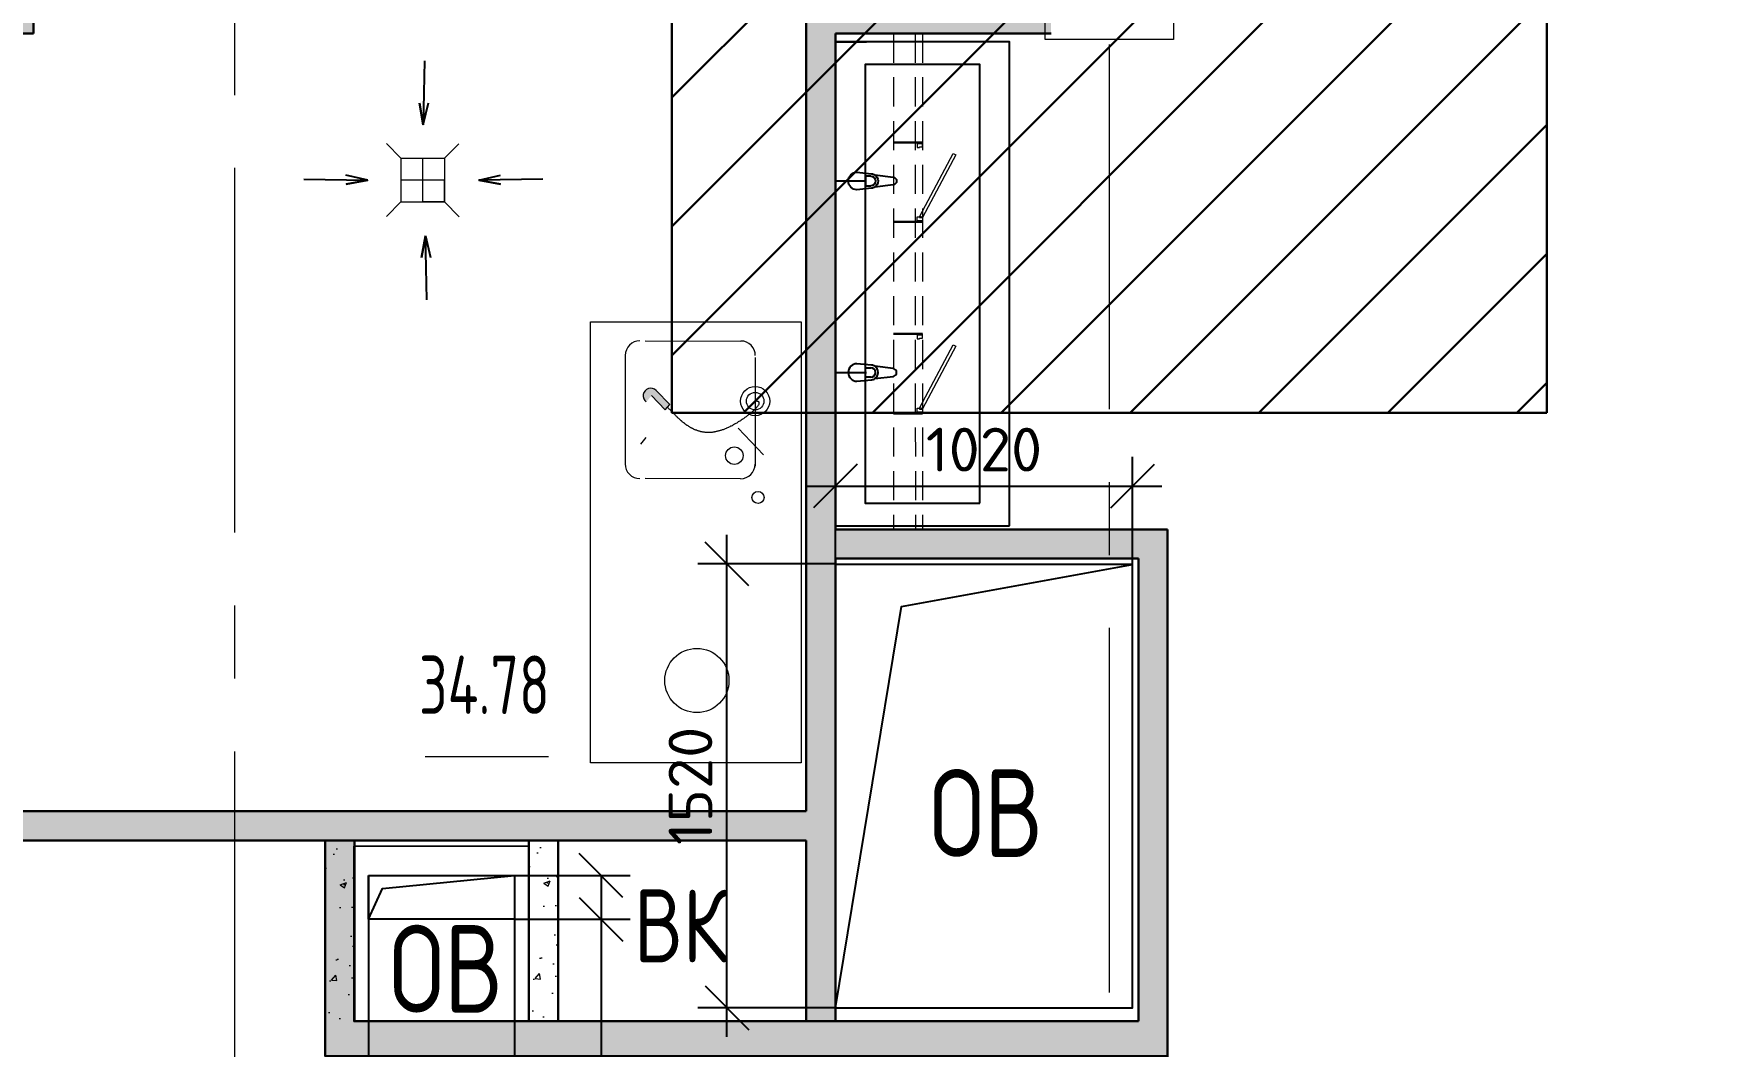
# Model space of a CAD drawing. Header units: millimetres. Extents: x -8417289 to 9420486, y 0 to 208205.
# Drawn here: x -203923 to -198176, y 108929 to 112401 of the extents above; entities that cross this region are included whole.
import ezdxf
from ezdxf import colors
from ezdxf.entities.mleader import LeaderData, LeaderLine
from ezdxf.enums import TextEntityAlignment as Align
from ezdxf.math import Vec2, Vec3

# ---------------------------------------------------------------- set-up
doc = ezdxf.new("R2010")
doc.units = ezdxf.units.MM
doc.header["$MEASUREMENT"] = 0
doc.set_wipeout_variables(frame=1)
for name, pattern in [('ADSK_Скрыто', [6, 3, -3]), ('ADSK_Штриховая_ш2 п1', [3, 2, -1]), ('CENTER', [2, 1.25, -0.25, 0.25, -0.25])]:
    doc.linetypes.add(name, pattern=pattern)
doc.layers.get('0').update_dxf_attribs({"color": 250, "lineweight": 9})
for name, color, linetype, lineweight in [('_АР ТЕКСТ', 250, 'Continuous', 25), ('АР_Двери', 175, 'Continuous', 18), ('АР_Маркер экспликации', 239, 'Continuous', 13), ('АР_Номер помещения', 1, 'Continuous', 25), ('АР_Оси', 195, 'Continuous', 9), ('АР_Отметки', 250, 'Continuous', 15), ('АР_Перегородки газоблок', 165, 'Continuous', 30), ('АР_Перегородки газоблок_Штрих', 165, 'Continuous', 5), ('АР_Помещения_площадь', 19, 'Continuous', 9), ('АР_тонкая линия', 250, 'Continuous', 0), ('Спринклеры', 7, 'Continuous', 18), ('ТХ_пищеблок', 30, 'Continuous', 20), ('Эвакуация', 7, 'Continuous', 9)]:
    doc.layers.add(name, color=color, linetype=linetype, lineweight=lineweight)
for name, color, linetype in [('АР_Отверстия', 251, 'Continuous'), ('М_проемы ОВ', 30, 'Continuous'), ('М_проемы ОВ нч', 210, 'Continuous'), ('ТХ_ВК_оборуд.ТХ', 250, 'Continuous'), ('ТХ_ВК_трапы', 5, 'Continuous'), ('ТХ_сантехника', 253, 'Continuous')]:
    doc.layers.add(name, color=color, linetype=linetype)
doc.layers.add('АРМИРОВАНИЕ', color=7, linetype='Continuous', lineweight=30, true_color=0xf57a00)
doc.layers.get('Спринклеры').off()
doc.styles.add('ICOCPEUR', font='isocpeur.TTF')
doc.styles.add('ISOCPEUR', font='isocpeur.TTF', dxfattribs={"width": 0.7})
doc.styles.add('RomanS', font='romans.shx')
doc.styles.get("Standard").update_dxf_attribs({"font": 'isocpeur.TTF', "width": 0.7})
doc.dimstyles.new('Тимур', dxfattribs={"dimscale": 100, "dimtxt": 250, "dimasz": 1.5, "dimexe": 1, "dimexo": 0, "dimgap": 0.5, "dimtad": 1, "dimdec": 0, "dimrnd": 10, "dimzin": 12, "dimdsep": 46, "dimtxsty": 'RomanS', "dimblk1": 'OBLIQUE', "dimblk2": 'OBLIQUE', "dimsah": 1, "dimcen": 3, "dimdle": 1, "dimclrd": 256, "dimclre": 256, "dimclrt": 256, "dimadec": 0, "dimazin": 0, "dimtfac": 0.666667, "dimtdec": 0, "dimtmove": 0, "dimatfit": 3, "dimldrblk": 'OBLIQUE', "dimfxl": 1, "dimtvp": 1, "dimtolj": 1, "dimtzin": 12, "dimlwd": -1, "dimlwe": -1, "dimarcsym": 0})
pattern_1 = [(50, (0, 0), (215.17805, -18.82564), [22.5, -247.5]), (355, (0, 0), (-41.6254, 225.65764), [18, -198]), (100.45144, (17.93, -1.57), (173.55265, 206.832), [19.12206, -210.34263]), (46.1842, (0, 60), (320.1724, -49.65578), [33.75, -371.25]), (96.63564, (26.68, 55.86), (280.3986, 292.2356), [28.6831, -315.51413]), (351.18416, (0, 60), (280.3986, 292.2356), [27, -297]), (21, (30, 45), (179.07212, -120.78567), [22.5, -247.5]), (326, (30, 45), (72.9946, 217.54501), [18, -198]), (71.45144, (44.92, 34.93), (252.06671, 96.75935), [19.12206, -210.34263]), (37.5, (0, 0), (3.647957, 99.868156), [0, -195.6, 0, -201, 0, -198.75]), (7.5, (0, 0), (78.92086, 118.323514), [0, -114.6, 0, -191.1, 0, -75.75]), (327.5, (-66.9, 0), (160.14673, -6.766462), [0, -75, 0, -234, 0, -310.5]), (317.5, (-96.9, 0), (174.95585, 30.031495), [0, -97.5, 0, -155.4, 0, -220.5])]

# ---------------------------------------------------------------- blocks, each defined once
blk = doc.blocks.new('*U54')
at = {"layer": 'АР_Номер помещения', "color": 7}
blk.add_circle((-5271, -1713.5), 400, dxfattribs=at)
at = {"layer": 'АР_Помещения_площадь', "color": 7}
blk.add_line((-3059.4, -2969.3), (-3481.7, -2969.3), dxfattribs=at)
at = {"color": 7, "style": 'ISOCPEUR', "width": 0.7, "flags": 1}
blk.add_attdef('КАТЕГОРИЯ', (-499.2, -2092.2), '', height=250, dxfattribs=at)
at = {"layer": 'АР_Номер помещения', "color": 7, "style": 'ISOCPEUR', "width": 0.7}
blk.add_attdef('НОМЕР_ПОМЕЩЕНИЯ', text='', height=300, dxfattribs=at).set_placement((-5271, -1713.5), align=Align.MIDDLE_CENTER)
at = {"layer": 'АР_Помещения_площадь', "color": 7, "lineweight": 30, "width": 0.7, "flags": 104}
blk.add_attdef('ИМЯ_ПОМЕЩЕНИЯ', text='', height=100, dxfattribs=at).set_placement((157.6, 1217.1), align=Align.MIDDLE_CENTER)
at = {"layer": 'АР_Помещения_площадь', "color": 7, "style": 'ISOCPEUR', "width": 0.7}
blk.add_attdef('ПЛОЩАДЬ_ПОМЕЩЕНИЯ', text='', height=200, dxfattribs=at).set_placement((-3054.5, -2722.8), align=Align.MIDDLE_RIGHT)
blk = doc.blocks.new('смеситель короткий')
for p, q in [((42, 21), (0, 25)), ((24.9, 13.6), (39.8, 13.6)), ((24.9, -13.6), (24.9, 13.6)), ((104.4, 11.1), (51.5, 17.7)), ((0, -25), (42, -21)), ((39.8, -13.6), (24.9, -13.6)), ((51.5, -17.7), (104.4, -11.1))]:
    blk.add_line(p, q)
for centre, major_axis, start_param, end_param in [((0, 0), (-17.7, 17.7), -0.785398, 2.356194), ((39.8, 0), (9.62, 9.62), 3.926991, 7.068583), ((40.1, 0), (-14.9, 14.9), -1.35736, -0.875625), ((40.1, 0), (14.9, 14.9), 4.498953, 6.496621), ((103, 0), (7.91, 7.91), 4.051589, 6.943986), ((40.1, 0), (14.9, 14.9), 4.017217, 4.498953)]:
    blk.add_ellipse(centre, major_axis=major_axis, ratio=1, start_param=start_param, end_param=end_param)
blk = doc.blocks.new('раковина')
at = {"layer": 'ТХ_сантехника'}
for p, q in [((968010.4, -23754), (968100, -23754)), ((968010.4, -24154), (968100, -24154)), ((968010.4, -24704), (968100, -24704))]:
    blk.add_line(p, q, dxfattribs=at)
for points in [[(968510.4, -25144), (968510.4, -23754), (968010.4, -23754), (968010.4, -25144)], [(968425.4, -25079), (968425.4, -23819), (968095.4, -23819), (968095.4, -25079)]]:
    blk.add_lwpolyline(points, close=True, dxfattribs=at)
at = {"layer": 'ТХ_сантехника', "ltscale": 100, "xscale": -1, "rotation": 180}
blk.add_blockref('смеситель короткий', (968072.1, -24154), dxfattribs=at)
at = {"layer": 'ТХ_сантехника'}
blk.add_blockref('смеситель короткий', (968072.1, -24704), dxfattribs=at)
blk = doc.blocks.new('232_Отверстие_Задание_на_отверстие_в_перекрытии_Спр_v3 - Тип1_1_ОВ-3256420-310_В_ОП_01_0_000')
at = {"layer": 'Эвакуация', "lineweight": 18}
for p, q in [((300, 300), (-300, 300)), ((-300, 300), (-300, 298.3)), ((300, 300), (-300, 300)), ((-300, 300), (-300, 298.3)), ((294.9, 298.3), (300, 300)), ((300, -300), (300, 300))]:
    blk.add_line(p, q, dxfattribs=at)
at = {"layer": 'Эвакуация'}
for p, q in [((-300, 298.3), (-300, 300)), ((-300, 300), (300, 300)), ((300, 300), (300, -300))]:
    blk.add_line(p, q, dxfattribs=at)
blk = doc.blocks.new('_DotSmall')
at = {"color": 0, "linetype": 'ByBlock', "const_width": 0.5}
blk.add_lwpolyline([(-0.0625, 0, 1), (0.0625, 0, 1)], format="xyb", close=True, dxfattribs=at)
blk = doc.blocks.new('Трап ТХ')
at = {"layer": 'ТХ_ВК_трапы', "color": 5, "lineweight": 0}
for p, q in [((305243.2, -196674.3), (305292.9, -196724.5)), ((305491.2, -196675.5), (305442.2, -196724.5)), ((305292.9, -196724.5), (305292.9, -196874.5)), ((305292.9, -196724.5), (305442.2, -196724.5)), ((305367.6, -196874.5), (305367.6, -196724.5)), ((305442.2, -196724.5), (305442.2, -196874.5)), ((305442.2, -196799.5), (305292.9, -196799.5)), ((305442.2, -196874.5), (305442.2, -196799.5)), ((305243.2, -196924.3), (305292.9, -196874.5)), ((305292.9, -196874.5), (305442.2, -196874.5)), ((305442.2, -196874.5), (305367.6, -196874.5)), ((305493.2, -196925.5), (305442.2, -196874.5))]:
    blk.add_line(p, q, dxfattribs=at)
blk = doc.blocks.new('A$C985b353d')
at = {"layer": 'ТХ_ВК_трапы', "ltscale": 100}
for p, q in [((6.4, 408.7), (2.2, 189.2)), ((2.2, 189.2), (-11.2, 263.5)), ((-11.2, 263.5), (2.2, 189.2)), ((2.2, 189.2), (19.8, 264.3)), ((-407.4, 3.3), (-187.9, -0.9)), ((-187.9, -0.9), (-263, 16.7)), ((192.3, -0.9), (267.4, 16.7)), ((411.8, 3.3), (192.3, -0.9)), ((-187.9, -0.9), (-262.2, -14.3)), ((-262.2, -14.3), (-187.9, -0.9)), ((192.3, -0.9), (266.6, -14.3)), ((266.6, -14.3), (192.3, -0.9)), ((9.7, -190.8), (-3.8, -265.2)), ((-3.8, -265.2), (9.7, -190.8)), ((13.8, -410.3), (9.7, -190.8)), ((9.7, -190.8), (27.3, -265.9))]:
    blk.add_line(p, q, dxfattribs=at)
blk = doc.blocks.new('*U1611')
at = {"color": 7}
blk.add_wipeout([(-565, 60), (445, 60), (445, -310), (-565, -310)], dxfattribs=at)
for p, q in [((-530, 60), (-565, 60)), ((-550, 60), (-550, -10)), ((-550, -10), (-550, 60)), ((-510, 60), (-530, 60)), ((-510, 20), (-510, 60)), ((-500, 20), (-510, 20)), ((-500, -10), (-500, 20)), ((380, -10), (380, 20)), ((380, 20), (390, 20)), ((390, 20), (390, 60)), ((390, 60), (410, 60)), ((410, 60), (445, 60)), ((430, 60), (430, -10)), ((430, -10), (430, 60)), ((-565, -10), (-530, -10)), ((-530, -10), (-500, -10)), ((410, -10), (380, -10)), ((445, -10), (410, -10))]:
    blk.add_line(p, q)
at = {"lineweight": 30}
for p, q in [((-565, 60), (-565, -310)), ((445, 60), (445, -310))]:
    blk.add_line(p, q, dxfattribs=at)
blk.add_lwpolyline([(389, 60), (370, 25), (-424, 448), (-406, 483)], close=True)
blk = doc.blocks.new('*U1610')
at = {"color": 7}
blk.add_wipeout([(-565, 60), (445, 60), (445, -310), (-565, -310)], dxfattribs=at)
for p, q in [((-530, 60), (-565, 60)), ((-550, 60), (-550, -10)), ((-550, -10), (-550, 60)), ((-510, 60), (-530, 60)), ((-510, 20), (-510, 60)), ((-500, 20), (-510, 20)), ((-500, -10), (-500, 20)), ((380, -10), (380, 20)), ((380, 20), (390, 20)), ((390, 20), (390, 60)), ((390, 60), (410, 60)), ((410, 60), (445, 60)), ((430, 60), (430, -10)), ((430, -10), (430, 60)), ((-565, -10), (-530, -10)), ((-530, -10), (-500, -10)), ((410, -10), (380, -10)), ((445, -10), (410, -10))]:
    blk.add_line(p, q)
at = {"lineweight": 30}
for p, q in [((-565, 60), (-565, -310)), ((445, 60), (445, -310))]:
    blk.add_line(p, q, dxfattribs=at)
blk.add_lwpolyline([(389, 60), (370, 25), (-424, 448), (-406, 483)], close=True)
blk = doc.blocks.new('_Oblique')
at = {"color": 0, "linetype": 'ByBlock', "lineweight": -2}
blk.add_line((-0.5, -0.5), (0.5, 0.5), dxfattribs=at)
blk = doc.blocks.new('*D3239')
at = {"layer": 'М_проемы ОВ нч', "transparency": 16777216}
for p, q in [((-201173.4, 110582.5), (-201173.4, 110949.6)), ((-200153.9, 110582.5), (-200153.9, 110949.6)), ((-201273.4, 110849.6), (-200053.9, 110849.6))]:
    blk.add_line(p, q, dxfattribs=at)
at = {"layer": 'М_проемы ОВ нч', "linetype": 'ByBlock', "transparency": 16777216, "xscale": 150, "yscale": 150, "zscale": 150, "rotation": 180}
blk.add_blockref('_Oblique', (-201173.4, 110849.6), dxfattribs=at)
at = {"layer": 'М_проемы ОВ нч', "linetype": 'ByBlock', "transparency": 16777216, "xscale": 150, "yscale": 150, "zscale": 150}
blk.add_blockref('_Oblique', (-200153.9, 110849.6), dxfattribs=at)
at = {"layer": 'М_проемы ОВ нч', "linetype": 'ByBlock', "transparency": 16777216, "insert": (-200663.7, 110974.6), "char_height": 150, "attachment_point": 5, "style": 'RomanS'}
blk.add_mtext('\\A1;1020', dxfattribs=at)
blk = doc.blocks.new('*D3240')
at = {"layer": 'М_проемы ОВ нч', "transparency": 16777216}
for p, q in [((-201545.3, 108961.2), (-201545.3, 110682.5)), ((-201173.4, 110582.5), (-201645.3, 110582.5)), ((-201173.4, 109061.2), (-201645.3, 109061.2))]:
    blk.add_line(p, q, dxfattribs=at)
at = {"layer": 'М_проемы ОВ нч', "linetype": 'ByBlock', "transparency": 16777216, "xscale": 150, "yscale": 150, "zscale": 150}
for p, rotation in [((-201545.3, 110582.5), 90), ((-201545.3, 109061.2), 270)]:
    blk.add_blockref('_Oblique', p, dxfattribs=dict(at, rotation=rotation))
at = {"layer": 'М_проемы ОВ нч', "linetype": 'ByBlock', "transparency": 16777216, "insert": (-201670.3, 109821.9), "char_height": 150, "attachment_point": 5, "rotation": 90, "style": 'RomanS'}
blk.add_mtext('\\A1;1520', dxfattribs=at)
blk = doc.blocks.new('*D3261')
at = {"layer": 'М_проемы ОВ', "transparency": 16777216}
for p, q in [((-202274.1, 109514.7), (-201876.7, 109514.7)), ((-201976.7, 109514.7), (-201976.7, 109264.7)), ((-202274.1, 109364.7), (-201876.7, 109364.7)), ((-201976.7, 109364.7), (-201976.7, 108462.8))]:
    blk.add_line(p, q, dxfattribs=at)
at = {"layer": 'М_проемы ОВ', "linetype": 'ByBlock', "transparency": 16777216, "xscale": 150, "yscale": 150, "zscale": 150}
for p, rotation in [((-201976.7, 109514.7), 90), ((-201976.7, 109364.7), 270)]:
    blk.add_blockref('_Oblique', p, dxfattribs=dict(at, rotation=rotation))
at = {"layer": 'М_проемы ОВ', "linetype": 'ByBlock', "transparency": 16777216, "insert": (-202101.7, 108694.9), "char_height": 150, "attachment_point": 5, "rotation": 90, "style": 'RomanS'}
blk.add_mtext('\\A1;150', dxfattribs=at)
blk = doc.blocks.new('*D3262')
at = {"layer": 'М_проемы ОВ', "transparency": 16777216}
for p, q in [((-202774.1, 109514.7), (-202774.1, 108574)), ((-202274.1, 109515.2), (-202274.1, 108574)), ((-202874.1, 108674), (-202174.1, 108674))]:
    blk.add_line(p, q, dxfattribs=at)
at = {"layer": 'М_проемы ОВ', "linetype": 'ByBlock', "transparency": 16777216, "xscale": 150, "yscale": 150, "zscale": 150, "rotation": 180}
blk.add_blockref('_Oblique', (-202774.1, 108674), dxfattribs=at)
at = {"layer": 'М_проемы ОВ', "linetype": 'ByBlock', "transparency": 16777216, "xscale": 150, "yscale": 150, "zscale": 150}
blk.add_blockref('_Oblique', (-202274.1, 108674), dxfattribs=at)
at = {"layer": 'М_проемы ОВ', "linetype": 'ByBlock', "transparency": 16777216, "insert": (-202524.1, 108799), "char_height": 150, "attachment_point": 5, "style": 'RomanS'}
blk.add_mtext('\\A1;500', dxfattribs=at)

msp = doc.modelspace()

# ---------------------------------------------------------------- hatches: boundary and pattern name
at = {"layer": 'АР_Перегородки газоблок_Штрих', "ltscale": 100}
h = msp.add_hatch(dxfattribs=at)
h.set_pattern_fill('AR-CONC', color=256, scale=30)
h.set_pattern_definition([(50, (0.09, 1576.72), (215.17805, -18.82564), [22.5, -247.5]), (355, (0.09, 1576.72), (-41.6254, 225.65764), [18, -198]), (100.45144, (18.02, 1575.15), (173.55265, 206.832), [19.12206, -210.34263]), (46.1842, (0.09, 1636.72), (320.1724, -49.65578), [33.75, -371.25]), (96.63564, (26.77, 1632.6), (280.3986, 292.2356), [28.6831, -315.51413]), (351.18416, (0.09, 1636.72), (280.3986, 292.2356), [27, -297]), (21, (30.1, 1621.72), (179.07212, -120.78567), [22.5, -247.5]), (326, (30.1, 1621.72), (72.9946, 217.54501), [18, -198]), (71.45144, (45.02, 1611.66), (252.06671, 96.75935), [19.12206, -210.34263]), (37.5, (0.09, 1576.72), (3.647957, 99.868156), [0, -195.6, 0, -201, 0, -198.75]), (7.5, (0.09, 1576.72), (78.92086, 118.323514), [0, -114.6, 0, -191.1, 0, -75.75]), (327.5, (-66.81, 1576.72), (160.14673, -6.766462), [0, -75, 0, -234, 0, -310.5]), (317.5, (-96.8, 1576.72), (174.95585, 30.031495), [0, -97.5, 0, -155.4, 0, -220.5])])
h.paths.add_polyline_path([(-201293.3, 117094.4), (-201947.8, 117094.3), (-201947.8, 116994.3), (-201293.3, 116994.4)])
h.paths.add_polyline_path([(-203077.8, 117094.3), (-204022.7, 117094.3), (-204022.7, 114793.8), (-205930.8, 114793.8), (-205930.8, 114693.8), (-204022.7, 114693.8), (-204022.7, 112500.4), (-206033.9, 112500.7), (-206033.9, 112400.7), (-203922.6, 112400.4), (-203922.7, 114817.8), (-203300.3, 114817.8), (-203300.3, 114917.8), (-203922.6, 114917.8), (-203922.6, 116994.3), (-203077.8, 116994.3)])
h = msp.add_hatch(dxfattribs=at)
h.set_pattern_fill('AR-CONC', color=256, scale=30)
h.set_pattern_definition(pattern_1)
h.paths.add_polyline_path([(-210461.8, 109734.7), (-210361.8, 109634.7)], flags=17)
h.paths.add_polyline_path([(-201173.4, 109734.7), (-201293.4, 109734.7), (-210461.8, 109734.7), (-210361.8, 109634.7), (-202922.4, 109634.7), (-202922.4, 109061.2), (-202922.4, 108895.3), (-200133.9, 108895.3), (-200133.9, 106920.6), (-203133.9, 106920.6), (-203133.9, 104807.7), (-203241.9, 104807.7), (-203241.9, 104707.7), (-203033.9, 104707.7), (-203033.9, 106800.7), (-200033.9, 106800.7), (-200033.9, 110700.9), (-201173.4, 110702.5), (-201273.4, 110702.5), (-201273.4, 109734.7), (-201173.4, 109734.7), (-201173.4, 110062.1), (-201173.4, 110600.9), (-201171.3, 110600.9), (-200133.9, 110600.9), (-200133.9, 109015.3), (-201173.4, 109015.3)])
h.paths.add_polyline_path([(-201273.4, 109634.7), (-201273.4, 109014.7), (-202822.4, 109014.7), (-202822.4, 109634.7)], flags=16)
h.paths.add_polyline_path([(-202970, 109634.7), (-202849.5, 109634.7)], flags=17)
h = msp.add_hatch(dxfattribs=at)
h.set_pattern_fill('AR-CONC', color=256, scale=30)
h.set_pattern_definition([(50, (-698.25, -5.25), (215.17805, -18.82564), [22.5, -247.5]), (355, (-698.25, -5.25), (-41.6254, 225.65764), [18, -198]), (100.45144, (-680.32, -6.82), (173.55265, 206.832), [19.12206, -210.34263]), (46.1842, (-698.25, 54.75), (320.1724, -49.65578), [33.75, -371.25]), (96.63564, (-671.57, 50.6), (280.3986, 292.2356), [28.6831, -315.51413]), (351.18416, (-698.25, 54.75), (280.3986, 292.2356), [27, -297]), (21, (-668.25, 39.75), (179.07212, -120.78567), [22.5, -247.5]), (326, (-668.25, 39.75), (72.9946, 217.54501), [18, -198]), (71.45144, (-653.33, 29.69), (252.06671, 96.75935), [19.12206, -210.34263]), (37.5, (-698.25, -5.25), (3.647957, 99.868156), [0, -195.6, 0, -201, 0, -198.75]), (7.5, (-698.25, -5.25), (78.92086, 118.323514), [0, -114.6, 0, -191.1, 0, -75.75]), (327.5, (-765.15, -5.25), (160.14673, -6.766462), [0, -75, 0, -234, 0, -310.5]), (317.5, (-795.15, -5.25), (174.95585, 30.031495), [0, -97.5, 0, -155.4, 0, -220.5])])
h.paths.add_polyline_path([(-202822.4, 109634.7), (-202922.4, 109634.7), (-202922.4, 109010), (-202822.4, 109010)])
h = msp.add_hatch(dxfattribs=at)
h.set_pattern_fill('AR-CONC', color=256, scale=30)
h.set_pattern_definition(pattern_1)
h.paths.add_polyline_path([(-202124.1, 109634.7), (-202224.1, 109634.7), (-202224.1, 109015.3), (-202124.1, 109015.3)])
at = {"layer": 'ТХ_пищеблок', "linetype": 'Continuous', "lineweight": 0}
msp.add_hatch(color=256, dxfattribs=at).paths.add_polyline_path([(-201786.7, 111176.5, 1.103083), (-201821.9, 111137.8), (-201803.3, 111160.1), (-201757.3, 111111.3), (-201741.4, 111128.6)])

# ---------------------------------------------------------------- linework, layer by layer
at = {"ltscale": 100}
msp.add_lwpolyline([(-200453.9, 112820.7), (-200013.9, 112820.7), (-200013.9, 112380.7), (-200453.9, 112380.7)], close=True, dxfattribs=at)
at = {"layer": 'АР_Оси', "linetype": 'CENTER', "ltscale": 1000}
for p, q in [((-203233.8, 135939.9), (-203233.8, 80207.5)), ((-200233.9, 134363.2), (-200233.9, 78630.8))]:
    msp.add_line(p, q, dxfattribs=at)
at = {"layer": 'АР_Перегородки газоблок', "ltscale": 100}
for p, q in [((-203922.7, 112400.4), (-206033.9, 112400.7)), ((-200133.9, 110600.9), (-201173.4, 110600.9)), ((-201173.4, 110600.9), (-201173.4, 109015.3)), ((-200133.9, 109015.3), (-200133.9, 110600.9)), ((-210361.8, 109634.7), (-201273.4, 109634.7))]:
    msp.add_line(p, q, dxfattribs=at)
for points in [[(-201273.4, 109734.7), (-201273.4, 115007.2)], [(-200433.9, 112400.7), (-201173.4, 112400.7)], [(-201173.4, 112400.7), (-201173.4, 110700.9)], [(-200033.9, 110701), (-200033.9, 106800.7), (-203033.9, 106800.7), (-203033.9, 104707.7)], [(-201173.4, 110700.9), (-200033.9, 110700.9)], [(-210461.8, 109734.7), (-201273.4, 109734.7)], [(-200033.9, 108895.3), (-202922.4, 108895.3), (-202922.4, 109634.7)], [(-200133.9, 109015.3), (-202822.4, 109015.3), (-202822.4, 109634.7)], [(-202224.1, 109014.7), (-202224.1, 109634.7)], [(-202124.1, 109015.3), (-202124.1, 109634.7)], [(-201273.4, 109015.3), (-201273.4, 109634.7)]]:
    msp.add_lwpolyline(points, dxfattribs=at)
at = {"layer": 'АР_Перегородки газоблок', "ltscale": 100, "elevation": 0}
msp.add_lwpolyline([(-203922.7, 112400.4), (-203922.7, 114817.8), (-203300.3, 114817.8)], dxfattribs=at)
at = {"layer": 'М_проемы ОВ нч', "color": 1, "linetype": 'ByBlock'}
for points in [[(-201173.4, 109061.2), (-200153.9, 109061.2), (-200153.9, 110581.1), (-201173.4, 110581.1)], [(-202774.1, 109514.7), (-202274.1, 109514.7), (-202274.1, 109364.7), (-202774.1, 109364.7)]]:
    msp.add_lwpolyline(points, close=True, dxfattribs=at)
for points in [[(-201173.4, 109061.2), (-200946.8, 110437.3), (-200153.9, 110581.1)], [(-202774.1, 109364.7), (-202725.9, 109470.5), (-202274.1, 109514.7)]]:
    msp.add_lwpolyline(points, dxfattribs=at)
at = {"layer": 'ТХ_пищеблок', "linetype": 'Continuous', "lineweight": 0}
for p, q in [((-201825.3, 111347.3), (-201497.8, 111346.7)), ((-201893.7, 111297.4), (-201894.3, 110925.3)), ((-201448.3, 111290.3), (-201448.9, 110918.2)), ((-201757.3, 111111.3), (-201803.3, 111160.1)), ((-201741.4, 111128.6), (-201787.4, 111177.4)), ((-201757.3, 111111.3), (-201741.4, 111128.6)), ((-201420.1, 110956.6), (-201506.2, 111048.1)), ((-201840.4, 110993.3), (-201821.8, 111015.6)), ((-201498.6, 110874.6), (-201826.1, 110875.2))]:
    msp.add_line(p, q, dxfattribs=at)
at = {"layer": 'ТХ_пищеблок'}
msp.add_lwpolyline([(-202013.1, 109901), (-202013.1, 111413), (-201291.1, 111413), (-201291.1, 109901)], close=True, dxfattribs=at)
at = {"layer": 'ТХ_пищеблок', "linetype": 'Continuous', "lineweight": 0}
msp.add_lwpolyline([(-201448.2, 111141.3), (-201446.2, 111141.3), (-201445.2, 111141.3), (-201443.2, 111141.3), (-201442.2, 111140.3), (-201441.2, 111140.3), (-201439.2, 111140.2), (-201438.2, 111140.2), (-201438.2, 111139.2), (-201437.2, 111139.2), (-201436.2, 111138.2), (-201435.2, 111137.2), (-201435.2, 111136.2), (-201435.2, 111135.2), (-201435.2, 111134.2), (-201435.2, 111133.2), (-201435.2, 111132.2), (-201435.2, 111131.2), (-201436.2, 111130.2), (-201436.2, 111129.2), (-201437.2, 111127.2), (-201438.2, 111126.2), (-201439.2, 111125.2), (-201439.2, 111124.2), (-201440.2, 111122.2), (-201441.2, 111121.3), (-201443.2, 111120.3), (-201444.2, 111118.3), (-201445.2, 111117.3), (-201446.2, 111115.3), (-201448.2, 111114.3), (-201449.2, 111112.3), (-201451.2, 111111.3), (-201453.2, 111109.3), (-201454.2, 111107.3), (-201456.2, 111106.3), (-201458.2, 111104.3), (-201460.2, 111102.3), (-201462.2, 111101.3), (-201464.2, 111099.3), (-201466.2, 111097.3), (-201468.2, 111096.3), (-201470.2, 111094.3), (-201472.2, 111092.3), (-201474.3, 111091.3), (-201477.3, 111089.3), (-201479.3, 111087.3), (-201481.3, 111085.3), (-201484.3, 111084.3), (-201486.3, 111082.3), (-201488.3, 111080.3), (-201491.3, 111079.3), (-201493.3, 111077.3), (-201496.3, 111075.3), (-201498.3, 111073.3), (-201501.3, 111072.3), (-201504.3, 111070.4), (-201506.3, 111069.4), (-201509.3, 111067.4), (-201511.3, 111065.4), (-201514.3, 111064.4), (-201517.3, 111062.4), (-201519.3, 111061.4), (-201522.3, 111059.4), (-201525.3, 111058.4), (-201527.3, 111056.4), (-201530.3, 111055.4), (-201533.3, 111054.4), (-201535.3, 111052.4), (-201538.3, 111051.4), (-201540.3, 111050.4), (-201543.3, 111049.4), (-201546.3, 111048.4), (-201548.3, 111046.4), (-201551.3, 111045.4), (-201553.3, 111044.4), (-201556.3, 111043.4), (-201558.3, 111042.4), (-201561.3, 111042.4), (-201563.3, 111041.4), (-201566.3, 111040.5), (-201568.3, 111039.5), (-201570.3, 111038.5), (-201573.3, 111038.5), (-201575.3, 111037.5), (-201577.3, 111037.5), (-201580.3, 111036.5), (-201582.3, 111036.5), (-201584.3, 111035.5), (-201587.3, 111035.5), (-201589.3, 111034.5), (-201591.3, 111034.5), (-201593.3, 111034.5), (-201595.3, 111033.5), (-201598.3, 111033.5), (-201600.3, 111033.5), (-201602.3, 111033.5), (-201604.3, 111033.5), (-201606.3, 111033.5), (-201608.3, 111033.5), (-201610.3, 111033.5), (-201612.3, 111033.5), (-201614.3, 111033.5), (-201616.3, 111033.5), (-201618.3, 111033.5), (-201620.3, 111033.5), (-201622.3, 111034.5), (-201624.3, 111034.5), (-201626.3, 111034.5), (-201628.3, 111034.6), (-201630.3, 111035.6), (-201632.3, 111035.6), (-201634.3, 111035.6), (-201636.3, 111036.6), (-201637.3, 111036.6), (-201639.3, 111037.6), (-201641.3, 111037.6), (-201643.3, 111038.6), (-201645.3, 111038.6), (-201647.3, 111039.6), (-201648.3, 111040.6), (-201650.3, 111040.6), (-201652.3, 111041.6), (-201654.3, 111042.6), (-201655.3, 111042.6), (-201657.3, 111043.6), (-201659.3, 111044.6), (-201660.3, 111045.6), (-201662.3, 111046.6), (-201664.3, 111046.6), (-201665.3, 111047.6), (-201667.3, 111048.6), (-201669.3, 111049.6), (-201670.3, 111050.6), (-201672.3, 111051.6), (-201673.3, 111052.6), (-201675.3, 111053.6), (-201677.3, 111054.6), (-201678.3, 111055.6), (-201680.3, 111056.6), (-201681.3, 111057.6), (-201683.3, 111058.6), (-201684.3, 111059.6), (-201686.3, 111060.6), (-201687.3, 111061.6), (-201689.3, 111062.7), (-201690.3, 111064.7), (-201692.3, 111065.7), (-201693.3, 111066.7), (-201695.3, 111067.7), (-201696.3, 111068.7), (-201698.3, 111069.7), (-201699.3, 111071.7), (-201701.3, 111072.7), (-201702.3, 111073.7), (-201703.3, 111074.7), (-201705.3, 111076.7), (-201706.3, 111077.7), (-201708.3, 111078.7), (-201709.3, 111079.7), (-201710.3, 111081.7), (-201712.3, 111082.7), (-201713.3, 111083.7), (-201715.3, 111085.7), (-201716.3, 111086.7), (-201717.3, 111087.7), (-201719.3, 111089.7), (-201720.3, 111090.7), (-201721.3, 111091.7), (-201723.2, 111093.7), (-201724.2, 111094.7), (-201725.2, 111095.7), (-201727.2, 111097.7), (-201728.2, 111098.7), (-201729.2, 111099.7), (-201731.2, 111101.7), (-201732.2, 111102.7), (-201733.2, 111103.7), (-201735.2, 111105.7), (-201736.2, 111106.7), (-201737.2, 111107.7), (-201739.2, 111109.7), (-201740.2, 111110.7), (-201741.2, 111111.7), (-201743.2, 111113.7), (-201744.2, 111114.7), (-201745.2, 111115.7), (-201747.2, 111117.7), (-201748.2, 111118.7), (-201749.2, 111119.7)], dxfattribs=at)
for centre, radius in [((-201448.3, 111140.8), 50), ((-201448.3, 111140.8), 30), ((-201519.7, 110953.9), 30.1), ((-201438.6, 110810.6), 20.7)]:
    msp.add_circle(centre, radius, dxfattribs=at)
at = {"layer": 'ТХ_пищеблок'}
msp.add_circle((-201648.1, 110183), 110, dxfattribs=at)
at = {"layer": 'ТХ_пищеблок', "linetype": 'Continuous', "lineweight": 0}
for centre, radius, start, end in [((-201843.7, 111297.3), 50, 89.90748, 179.90748), ((-201497.9, 111296.7), 50, 359.9075, 89.90748), ((-201806.2, 111158.9), 26.3, 44.63282, 233.33665), ((-201844.3, 110925.2), 50, 179.90755, 269.90755), ((-201498.5, 110924.6), 50, 269.90755, 359.9075)]:
    msp.add_arc(centre, radius, start, end, dxfattribs=at)

# ---------------------------------------------------------------- block references
at = {"layer": 'АР_Двери', "xscale": 0.2701273999331003, "yscale": 0.2701273999331003, "zscale": 0.2701273999331003, "rotation": 270.0022807060942}
for name, p in [('*U1610', (-200890.6, 111875)), ('*U1611', (-200890.6, 111219))]:
    msp.add_blockref(name, p, dxfattribs=at)
at = {"layer": 'АР_Маркер экспликации'}
ref = msp.add_blockref('*U54', (-199097.9, 112891), dxfattribs=at)
ref.add_attrib('НОМЕР_ПОМЕЩЕНИЯ', '152', dxfattribs={"layer": 'АР_Номер помещения', "color": 7, "height": 300, "style": 'ISOCPEUR', "width": 0.7}).set_placement((-204369, 111177.5), align=Align.MIDDLE_CENTER)
ref.add_attrib('ПЛОЩАДЬ_ПОМЕЩЕНИЯ', '34.78', dxfattribs={"layer": 'АР_Помещения_площадь', "color": 7, "height": 200, "style": 'ISOCPEUR', "width": 0.7}).set_placement((-202152.4, 110168.3), align=Align.MIDDLE_RIGHT)
at = {"layer": 'АР_тонкая линия', "ltscale": 500}
msp.add_blockref('A$C985b353d', (-202588.5, 111898.5), dxfattribs=at)
at = {"layer": 'Спринклеры', "linetype": 'ADSK_Скрыто', "lineweight": 9, "rotation": 89.99999999999984}
msp.add_blockref('232_Отверстие_Задание_на_отверстие_в_перекрытии_Спр_v3 - Тип1_1_ОВ-3256420-310_В_ОП_01_0_000', (-202524.1, 109314.7), dxfattribs=at)
at = {"layer": 'ТХ_ВК_оборуд.ТХ'}
msp.add_blockref('Трап ТХ', (-507956, 308698), dxfattribs=at)

# ---------------------------------------------------------------- texts
at = {"layer": 'АР_Отверстия', "ltscale": 100, "attachment_point": 5, "line_spacing_factor": 0.7, "style": 'ICOCPEUR'}
for s, insert, char_height in [('\\A1;{\\W0.8;ОВ}', (-200656.5, 109728.6), 300), ('\\A1;{\\W0.8;ВК}', (-201704, 109342), 250), ('\\A1;{\\W0.8;ОВ}', (-202508.5, 109194.8), 300)]:
    msp.add_mtext(s, dxfattribs=dict(at, insert=insert, char_height=char_height))

# ---------------------------------------------------------------- dimensions: what is measured, and where the dimension line sits
at = {"layer": 'М_проемы ОВ', "linetype": 'ByBlock'}
dim = msp.add_linear_dim(base=(-201976.7, 109514.7), p1=(-202274.1, 109364.7), p2=(-202274.1, 109514.7), angle=90, dimstyle='Тимур', override={"dimtxt": 1.5}, dxfattribs=at)
dim.commit()
dim.dimension.update_dxf_attribs({"geometry": '*D3261', "text_midpoint": (-201976.7, 108694.9), "dimtype": 160})
dim = msp.add_linear_dim(base=(-202274.1, 108674), p1=(-202774.1, 109514.7), p2=(-202274.1, 109515.2), dimstyle='Тимур', override={"dimtxt": 1.5}, dxfattribs=at)
dim.commit()
dim.dimension.update_dxf_attribs({"geometry": '*D3262', "text_midpoint": (-202524.1, 108799)})
at = {"layer": 'М_проемы ОВ нч', "color": 1, "linetype": 'ByBlock'}
dim = msp.add_linear_dim(base=(-201545.3, 110582.5), p1=(-201173.4, 109061.2), p2=(-201173.4, 110582.5), angle=90, dimstyle='Тимур', override={"dimtxt": 1.5}, dxfattribs=at)
dim.commit()
dim.dimension.update_dxf_attribs({"geometry": '*D3240', "text_midpoint": (-201670.3, 109821.9)})

# ---------------------------------------------------------------- next in the draw order: hatches: boundary and pattern name
at = {"layer": 'АР_Перегородки газоблок_Штрих', "ltscale": 100}
h = msp.add_hatch(dxfattribs=at)
h.set_pattern_fill('AR-CONC', color=256, scale=30)
h.set_pattern_definition(pattern_1)
h.paths.add_polyline_path([(-201173.8, 118370.9), (-201173.6, 118400.7), (-200433.9, 118400.7), (-200433.9, 118520.7), (-201273.4, 118520.6), (-201273.4, 115964.6), (-201273.3, 115964.6), (-201273.4, 115627.6), (-201273.4, 115600.7), (-201173.8, 115600.7)])
h.paths.add_polyline_path([(-201173.8, 115600.7), (-201273.4, 115600.1), (-201273.4, 115007.2), (-201273.4, 112600.7), (-201173.4, 112600.7), (-201173.4, 112680.7), (-200433.9, 112680.7), (-200433.9, 112800.7), (-200573.8, 112800.7), (-200573.8, 112800.7), (-201173.8, 112800.7)])
h.paths.add_polyline_path([(-200433.9, 112520.7), (-201173.4, 112520.7), (-201173.4, 112600.7), (-201273.4, 112600.7), (-201273.4, 110702.5), (-201173.4, 110702.5), (-201173.4, 112400.7), (-200433.9, 112400.7), (-200433.9, 112400.7)])
at = {"layer": 'АРМИРОВАНИЕ', "ltscale": 100, "true_color": 0xf8991e}
h = msp.add_hatch(dxfattribs=at)
h.set_pattern_fill('ANSI31', color=30, scale=2500)
h.set_pattern_definition([(45, (-1139208.57, 154933.2), (-220.97087, 220.97087), [])])
h.paths.add_polyline_path([(-198733.9, 111100.7), (-201733.9, 111100.7), (-201733.9, 114100.7), (-198733.9, 114100.7)])

# ---------------------------------------------------------------- next in the draw order: linework, layer by layer
at = {"layer": 'АР_тонкая линия', "linetype": 'ADSK_Штриховая_ш2 п1', "ltscale": 50}
for points in [[(-200974.2, 112400.7), (-200974.1, 110702.3)], [(-200899.2, 112400.7), (-200899.1, 110702.2)], [(-200874.2, 112400.7), (-200874.1, 110702.2)]]:
    msp.add_lwpolyline(points, dxfattribs=at)
at = {"layer": 'АРМИРОВАНИЕ', "ltscale": 100}
msp.add_lwpolyline([(-198733.9, 111100.7), (-201733.9, 111100.7), (-201733.9, 114100.7), (-198733.9, 114100.7)], close=True, dxfattribs=at)

# ---------------------------------------------------------------- next in the draw order: block references
at = {"layer": 'ТХ_сантехника', "xscale": 1.193395715199417, "yscale": 1.193395715199417, "zscale": 1.193395715199417}
msp.add_blockref('раковина', (-1356392.6, 140720.5), dxfattribs=at)

# ---------------------------------------------------------------- next in the draw order: dimensions: what is measured, and where the dimension line sits
at = {"layer": 'М_проемы ОВ нч', "color": 1, "linetype": 'ByBlock'}
dim = msp.add_linear_dim(base=(-200153.9151, 110849.6482), p1=(-201173.3868, 110582.5364), p2=(-200153.9151, 110582.5364), dimstyle='Тимур', override={"dimtxt": 1.5}, dxfattribs=at)
dim.commit()
dim.dimension.update_dxf_attribs({"geometry": '*D3239', "text_midpoint": (-200663.6509, 110974.6482)})

# ---------------------------------------------------------------- next in the draw order: leaders
at = {"layer": '_АР ТЕКСТ'}
ml = msp.add_multileader_mtext('Standard', dxfattribs=at)
ml.set_content('{\\W0.8;-2,550}', color=256, style='ISOCPEUR')
ml.set_leader_properties(color=256, linetype='Continuous', lineweight=-1)
ml.set_arrow_properties(name='DOTSMALL')
ml.build(insert=Vec2(0, 0))
ml.multileader.update_dxf_attribs({"has_text_frame": 1, "text_left_attachment_type": 4, "text_right_attachment_type": 4, "dogleg_length": 100, "arrow_head_size": 180})
ctx = ml.context
ctx.base_point, ctx.char_height, ctx.arrow_head_size, ctx.landing_gap_size, ctx.plane_origin = Vec3(-302775.8, 123943.3, -2), 250, 180, 50, Vec3(-302295.5, 121699.2, -2)
ctx.left_attachment, ctx.right_attachment = 4, 4
notes = []
notes.append((ctx, [(0, (0, 0, 0), (0, 0), (1, 0), 1, [])]))
ctx.mtext.insert, ctx.mtext.width, ctx.mtext.defined_height, ctx.mtext.line_spacing_style, ctx.mtext.flow_direction = Vec3(-302725.8, 124276.6, -2), 801.086, 330.7, 2, 5
ml = msp.add_multileader_mtext('Standard', dxfattribs=at)
ml.set_content('{\\W0.8;-2,550}', color=256, style='ISOCPEUR')
ml.set_leader_properties(color=256, linetype='Continuous', lineweight=-1)
ml.set_arrow_properties(name='DOTSMALL')
ml.build(insert=Vec2(0, 0))
ml.multileader.update_dxf_attribs({"has_text_frame": 1, "text_left_attachment_type": 4, "text_right_attachment_type": 4, "dogleg_length": 100, "arrow_head_size": 180})
ctx = ml.context
ctx.base_point, ctx.char_height, ctx.arrow_head_size, ctx.landing_gap_size, ctx.plane_origin = Vec3(-314736, 120073.3, -2), 250, 180, 50, Vec3(-314255.7, 117829.3, -2)
ctx.left_attachment, ctx.right_attachment = 4, 4
notes.append((ctx, [(0, (0, 0, 0), (0, 0), (1, 0), 1, [])]))
ctx.mtext.insert, ctx.mtext.width, ctx.mtext.defined_height, ctx.mtext.line_spacing_style, ctx.mtext.flow_direction = Vec3(-314686, 120406.6, -2), 801.086, 330.7, 2, 5
at = {"layer": 'АР_Отметки'}
ml = msp.add_multileader_mtext('Standard', dxfattribs=at)
ml.set_content('{\\W0.8;-2,250}', color=256, style='ISOCPEUR')
ml.set_leader_properties(color=256, linetype='Continuous', lineweight=-1)
ml.set_arrow_properties(name='DOTSMALL')
ml.build(insert=Vec2(0, 0))
ml.multileader.update_dxf_attribs({"has_text_frame": 1, "text_left_attachment_type": 4, "text_right_attachment_type": 4, "dogleg_length": 100, "arrow_head_size": 180})
ctx = ml.context
ctx.base_point, ctx.char_height, ctx.arrow_head_size, ctx.landing_gap_size, ctx.plane_origin = Vec3(-297233.6, 128352.9), 250, 180, 50, Vec3(-296855.5, 126878.8)
ctx.left_attachment, ctx.right_attachment = 4, 4
notes.append((ctx, [(0, (0, 0, 0), (0, 0), (1, 0), 1, [])]))
ctx.mtext.insert, ctx.mtext.width, ctx.mtext.defined_height, ctx.mtext.line_spacing_style, ctx.mtext.flow_direction = Vec3(-297183.6, 128686.2), 769.989, 343.9, 2, 5
ml = msp.add_multileader_mtext('Standard', dxfattribs=at)
ml.set_content('0,000', color=256, style='ISOCPEUR')
ml.set_leader_properties(color=256, linetype='Continuous', lineweight=-1)
ml.set_arrow_properties(name='DOTSMALL')
ml.build(insert=Vec2(0, 0))
ml.multileader.update_dxf_attribs({"has_text_frame": 1, "text_left_attachment_type": 4, "text_right_attachment_type": 4, "dogleg_length": 100, "arrow_head_size": 180})
ctx = ml.context
ctx.base_point, ctx.char_height, ctx.arrow_head_size, ctx.landing_gap_size, ctx.plane_origin = Vec3(-202684.2, 121780.9, -0.2), 250, 180, 50, Vec3(-205755.3, 120191.3, -0.2)
ctx.left_attachment, ctx.right_attachment = 4, 4
notes.append((ctx, [(0, (0, 0, 0), (0, 0), (1, 0), 1, [])]))
ctx.mtext.insert, ctx.mtext.width, ctx.mtext.line_spacing_style, ctx.mtext.flow_direction = Vec3(-202634.2, 122114.2, -0.2), 852.697, 2, 5
ml = msp.add_multileader_mtext('Standard', dxfattribs=at)
ml.set_content('{\\W0.8;-2,250}', color=256, style='ISOCPEUR')
ml.set_leader_properties(color=256, linetype='Continuous', lineweight=-1)
ml.set_arrow_properties(name='DOTSMALL')
ml.build(insert=Vec2(0, 0))
ml.multileader.update_dxf_attribs({"has_text_frame": 1, "text_left_attachment_type": 4, "text_right_attachment_type": 4, "dogleg_length": 100, "arrow_head_size": 180})
ctx = ml.context
ctx.base_point, ctx.char_height, ctx.arrow_head_size, ctx.landing_gap_size, ctx.plane_origin = Vec3(-298305.8, 120267, 0), 250, 180, 50, Vec3(-302964.3, 116414.7, 0)
ctx.left_attachment, ctx.right_attachment = 4, 4
notes.append((ctx, [(0, (0, 0, 0), (0, 0), (1, 0), 1, [])]))
ctx.mtext.insert, ctx.mtext.width, ctx.mtext.defined_height, ctx.mtext.line_spacing_style, ctx.mtext.flow_direction = Vec3(-298255.8, 120600.4, 0), 769.989, 343.9, 2, 5
ml = msp.add_multileader_mtext('Standard', dxfattribs=at)
ml.set_content('{\\W0.8;-2,250}', color=256, style='ISOCPEUR')
ml.set_leader_properties(color=256, linetype='Continuous', lineweight=-1)
ml.set_arrow_properties(name='DOTSMALL')
ml.build(insert=Vec2(0, 0))
ml.multileader.update_dxf_attribs({"has_text_frame": 1, "text_left_attachment_type": 4, "text_right_attachment_type": 4, "dogleg_length": 100, "arrow_head_size": 180})
ctx = ml.context
ctx.base_point, ctx.char_height, ctx.arrow_head_size, ctx.landing_gap_size, ctx.plane_origin = Vec3(-336127.5, 116985.9, 0), 250, 180, 50, Vec3(-337174, 115928.8, 0)
ctx.left_attachment, ctx.right_attachment = 4, 4
notes.append((ctx, [(0, (0, 0, 0), (0, 0), (1, 0), 1, [])]))
ctx.mtext.insert, ctx.mtext.width, ctx.mtext.defined_height, ctx.mtext.line_spacing_style, ctx.mtext.flow_direction = Vec3(-336077.5, 117319.2, 0), 769.989, 343.9, 2, 5
ml = msp.add_multileader_mtext('Standard', dxfattribs=at)
ml.set_content('{\\W0.8;-2,650}', color=256, style='ISOCPEUR')
ml.set_leader_properties(color=256, linetype='Continuous', lineweight=-1)
ml.set_arrow_properties(name='DOTSMALL')
ml.build(insert=Vec2(0, 0))
ml.multileader.update_dxf_attribs({"has_text_frame": 1, "text_left_attachment_type": 4, "text_right_attachment_type": 4, "dogleg_length": 100, "arrow_head_size": 180})
ctx = ml.context
ctx.base_point, ctx.char_height, ctx.arrow_head_size, ctx.landing_gap_size, ctx.plane_origin = Vec3(-302139.5, 114233.7), 250, 180, 50, Vec3(-302336.3, 112502.9)
ctx.left_attachment, ctx.right_attachment = 4, 4
notes.append((ctx, [(0, (0, 0, 0), (0, 0), (1, 0), 1, [])]))
ctx.mtext.insert, ctx.mtext.width, ctx.mtext.defined_height, ctx.mtext.line_spacing_style, ctx.mtext.flow_direction = Vec3(-302089.5, 114567), 881.186, 431, 2, 5
for ctx, leaders in notes:
    for number, flags, end, landing, length, lines in leaders:
        leader = LeaderData()
        leader.index, (leader.has_last_leader_line, leader.has_dogleg_vector, leader.attachment_direction) = number, flags
        leader.last_leader_point, leader.dogleg_vector, leader.dogleg_length = Vec3(end), Vec3(landing), length
        for number, points, colour, breaks in lines:
            line = LeaderLine()
            line.index, line.vertices, line.color, line.breaks = number, Vec3.list(points), colors.encode_raw_color(colour), breaks
            leader.lines.append(line)
        ctx.leaders.append(leader)

doc.saveas('drawing.dxf')
